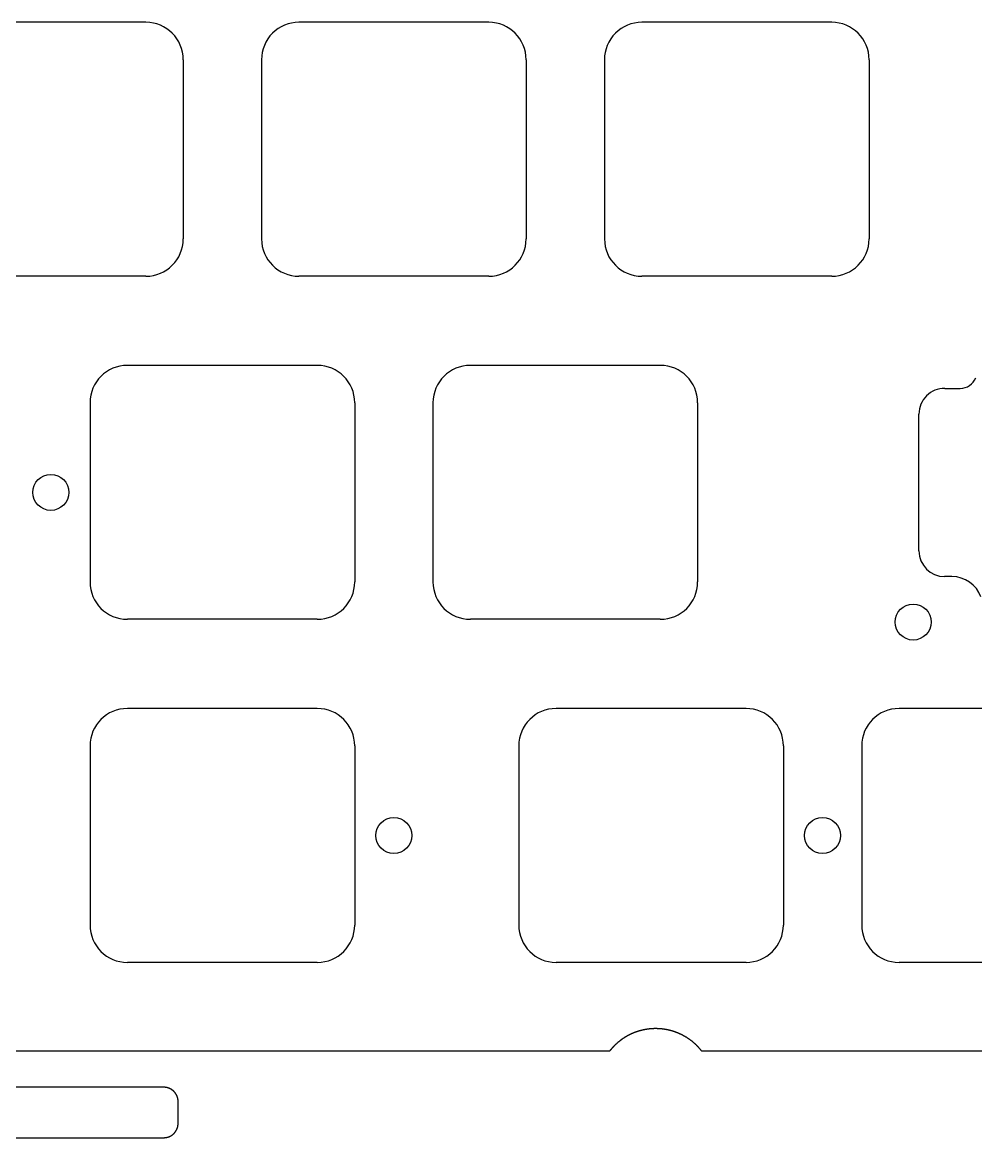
# Model space of a CAD drawing. Header units: millimetres. Extents: x -11 to 340, y -118 to 18.
# Drawn here: x 184.2 to 237.1, y -116.8 to -54.9 of the extents above; entities that cross this region are included whole.
import ezdxf

# ---------------------------------------------------------------- set-up
doc = ezdxf.new("R2010")
doc.units = ezdxf.units.MM
doc.header["$MEASUREMENT"] = 0
doc.layers.add('BLACK', color=7, linetype='CONTINUOUS')

msp = doc.modelspace()

# ---------------------------------------------------------------- linework, layer by layer
at = {"layer": 'BLACK', "linetype": 'Continuous'}
for p, q in [((191.0125, -54.8625), (180.462501, -54.8625)), ((199.512501, -54.862502), (199.512501, -54.8625)), ((210.0625, -54.8625), (199.512501, -54.8625)), ((218.562501, -54.862502), (218.562501, -54.8625)), ((229.1125, -54.8625), (218.562501, -54.8625)), ((193.087501, -56.9375), (193.087501, -66.8875)), ((197.437501, -56.9375), (197.437501, -66.8875)), ((212.137501, -56.9375), (212.137501, -66.8875)), ((216.487501, -56.9375), (216.487501, -66.8875)), ((231.187501, -56.9375), (231.187501, -66.8875)), ((191.012501, -68.9625), (180.4625, -68.9625)), ((191.012501, -68.962501), (191.012501, -68.9625)), ((210.062501, -68.9625), (199.5125, -68.9625)), ((210.062501, -68.962501), (210.062501, -68.9625)), ((229.112501, -68.9625), (218.5625, -68.9625)), ((229.112501, -68.962501), (229.112501, -68.9625)), ((200.5375, -73.9125), (189.9875, -73.9125)), ((219.5875, -73.9125), (209.0375, -73.9125)), ((235.392762, -75.18706), (236.246325, -75.18706)), ((236.246325, -75.187048), (236.246325, -75.18706)), ((187.9125, -75.9875), (187.9125, -85.9375)), ((202.6125, -75.9875), (202.6125, -85.9375)), ((202.612502, -75.9875), (202.6125, -75.9875)), ((206.9625, -75.9875), (206.9625, -85.9375)), ((221.6625, -75.9875), (221.6625, -85.9375)), ((221.662502, -75.9875), (221.6625, -75.9875)), ((233.955735, -84.21294), (233.955735, -76.6122)), ((235.784825, -85.63794), (235.380725, -85.63794)), ((200.5375, -88.0125), (189.9875, -88.0125)), ((219.5875, -88.0125), (209.0375, -88.0125)), ((200.5375, -92.9625), (189.987499, -92.9625)), ((224.35, -92.9625), (213.799999, -92.9625)), ((243.4, -92.9625), (232.849999, -92.9625)), ((187.9125, -95.0375), (187.9125, -104.987501)), ((202.6125, -95.0375), (202.6125, -104.9875)), ((211.725, -95.0375), (211.725, -104.987501)), ((226.425, -95.0375), (226.425, -104.9875)), ((230.775, -95.0375), (230.775, -104.987501)), ((200.5375, -107.0625), (189.9875, -107.0625)), ((224.35, -107.0625), (213.8, -107.0625)), ((243.4, -107.0625), (232.85, -107.0625)), ((218.456636, -110.858588), (218.448896, -110.860753)), ((218.464383, -110.856441), (218.456636, -110.858588)), ((218.472134, -110.854315), (218.464383, -110.856441)), ((218.479893, -110.852206), (218.472134, -110.854315)), ((218.487655, -110.850118), (218.479893, -110.852206)), ((218.495425, -110.848048), (218.487655, -110.850118)), ((218.503198, -110.845998), (218.495425, -110.848048)), ((218.510978, -110.843967), (218.503198, -110.845998)), ((218.518762, -110.841956), (218.510978, -110.843967)), ((218.526553, -110.839963), (218.518762, -110.841956)), ((218.534348, -110.837991), (218.526553, -110.839963)), ((218.542149, -110.836037), (218.534348, -110.837991)), ((218.549954, -110.834103), (218.542149, -110.836037)), ((218.557766, -110.832187), (218.549954, -110.834103)), ((218.565581, -110.830292), (218.557766, -110.832187)), ((218.573403, -110.828416), (218.565581, -110.830292)), ((218.581228, -110.826559), (218.573403, -110.828416)), ((218.58906, -110.824721), (218.581228, -110.826559)), ((218.596895, -110.822903), (218.58906, -110.824721)), ((218.604737, -110.821104), (218.596895, -110.822903)), ((218.612582, -110.819325), (218.604737, -110.821104)), ((218.620433, -110.817565), (218.612582, -110.819325)), ((218.628287, -110.815825), (218.620433, -110.817565)), ((218.636148, -110.814104), (218.628287, -110.815825)), ((218.644011, -110.812403), (218.636148, -110.814104)), ((218.651881, -110.81072), (218.644011, -110.812403)), ((218.659754, -110.809058), (218.651881, -110.81072)), ((218.667633, -110.807415), (218.659754, -110.809058)), ((218.675515, -110.805792), (218.667633, -110.807415)), ((218.683403, -110.804187), (218.675515, -110.805792)), ((218.691293, -110.802603), (218.683403, -110.804187)), ((218.69919, -110.801038), (218.691293, -110.802603)), ((218.707089, -110.799493), (218.69919, -110.801038)), ((218.714994, -110.797967), (218.707089, -110.799493)), ((218.722902, -110.796461), (218.714994, -110.797967)), ((218.730815, -110.794974), (218.722902, -110.796461)), ((218.738731, -110.793507), (218.730815, -110.794974)), ((218.746653, -110.792059), (218.738731, -110.793507)), ((218.754577, -110.790632), (218.746653, -110.792059)), ((218.762506, -110.789223), (218.754577, -110.790632)), ((218.770438, -110.787835), (218.762506, -110.789223)), ((218.778375, -110.786466), (218.770438, -110.787835)), ((218.786315, -110.785117), (218.778375, -110.786466)), ((218.794259, -110.783787), (218.786315, -110.785117)), ((218.802206, -110.782477), (218.794259, -110.783787)), ((218.810158, -110.781186), (218.802206, -110.782477)), ((218.818113, -110.779916), (218.810158, -110.781186)), ((218.826072, -110.778665), (218.818113, -110.779916)), ((218.834033, -110.777434), (218.826072, -110.778665)), ((218.841999, -110.776222), (218.834033, -110.777434)), ((218.849968, -110.77503), (218.841999, -110.776222)), ((218.857941, -110.773858), (218.849968, -110.77503)), ((218.865916, -110.772706), (218.857941, -110.773858)), ((218.873895, -110.771573), (218.865916, -110.772706)), ((218.881877, -110.77046), (218.873895, -110.771573)), ((218.889863, -110.769367), (218.881877, -110.77046)), ((218.89785, -110.768294), (218.889863, -110.769367)), ((218.905843, -110.76724), (218.89785, -110.768294)), ((218.913837, -110.766207), (218.905843, -110.76724)), ((218.921835, -110.765193), (218.913837, -110.766207)), ((218.929834, -110.764198), (218.921835, -110.765193)), ((218.937838, -110.763224), (218.929834, -110.764198)), ((218.945844, -110.762269), (218.937838, -110.763224)), ((218.953854, -110.761335), (218.945844, -110.762269)), ((218.961865, -110.76042), (218.953854, -110.761335)), ((218.96988, -110.759525), (218.961865, -110.76042)), ((218.977896, -110.758649), (218.96988, -110.759525)), ((218.985916, -110.757794), (218.977896, -110.758649)), ((218.993937, -110.756958), (218.985916, -110.757794)), ((219.001962, -110.756143), (218.993937, -110.756958)), ((219.009989, -110.755347), (219.001962, -110.756143)), ((219.018019, -110.754571), (219.009989, -110.755347)), ((219.02605, -110.753815), (219.018019, -110.754571)), ((219.034084, -110.753078), (219.02605, -110.753815)), ((219.04212, -110.752362), (219.034084, -110.753078)), ((219.050159, -110.751666), (219.04212, -110.752362)), ((219.058198, -110.750989), (219.050159, -110.751666)), ((219.066241, -110.750333), (219.058198, -110.750989)), ((219.074285, -110.749696), (219.066241, -110.750333)), ((219.082332, -110.749079), (219.074285, -110.749696)), ((219.09038, -110.748482), (219.082332, -110.749079)), ((219.098431, -110.747905), (219.09038, -110.748482)), ((219.106482, -110.747348), (219.098431, -110.747905)), ((219.114536, -110.746811), (219.106482, -110.747348)), ((219.122591, -110.746294), (219.114536, -110.746811)), ((219.130649, -110.745797), (219.122591, -110.746294)), ((219.138707, -110.745319), (219.130649, -110.745797)), ((219.146767, -110.744862), (219.138707, -110.745319)), ((219.154828, -110.744425), (219.146767, -110.744862)), ((219.162892, -110.744007), (219.154828, -110.744425)), ((219.170956, -110.74361), (219.162892, -110.744007)), ((219.179022, -110.743232), (219.170956, -110.74361)), ((219.187089, -110.742875), (219.179022, -110.743232)), ((219.195157, -110.742537), (219.187089, -110.742875)), ((219.203226, -110.74222), (219.195157, -110.742537)), ((219.211297, -110.741922), (219.203226, -110.74222)), ((219.219368, -110.741644), (219.211297, -110.741922)), ((219.227441, -110.741387), (219.219368, -110.741644)), ((219.235514, -110.741149), (219.227441, -110.741387)), ((219.243589, -110.740931), (219.235514, -110.741149)), ((219.251664, -110.740734), (219.243589, -110.740931)), ((219.259741, -110.740556), (219.251664, -110.740734)), ((219.267817, -110.740398), (219.259741, -110.740556)), ((219.275895, -110.740261), (219.267817, -110.740398)), ((219.283972, -110.740143), (219.275895, -110.740261)), ((219.292051, -110.740045), (219.283972, -110.740143)), ((219.30013, -110.739968), (219.292051, -110.740045)), ((219.30821, -110.73991), (219.30013, -110.739968)), ((219.31629, -110.739872), (219.30821, -110.73991)), ((219.324371, -110.739854), (219.31629, -110.739872)), ((219.332451, -110.739857), (219.324371, -110.739854)), ((219.340532, -110.739879), (219.332451, -110.739857)), ((219.348613, -110.739921), (219.340532, -110.739879)), ((219.356695, -110.739984), (219.348613, -110.739921)), ((219.364776, -110.740066), (219.356695, -110.739984)), ((219.372857, -110.740168), (219.364776, -110.740066)), ((219.380938, -110.740291), (219.372857, -110.740168)), ((219.38902, -110.740433), (219.380938, -110.740291)), ((219.397101, -110.740595), (219.38902, -110.740433)), ((219.405182, -110.740778), (219.397101, -110.740595)), ((219.413262, -110.74098), (219.405182, -110.740778)), ((219.421343, -110.741202), (219.413262, -110.74098)), ((219.429423, -110.741445), (219.421343, -110.741202)), ((219.437503, -110.741707), (219.429423, -110.741445)), ((219.445582, -110.741989), (219.437503, -110.741707)), ((219.453661, -110.742292), (219.445582, -110.741989)), ((219.461738, -110.742614), (219.453661, -110.742292)), ((219.469816, -110.742956), (219.461738, -110.742614)), ((219.477892, -110.743319), (219.469816, -110.742956)), ((219.485969, -110.743701), (219.477892, -110.743319)), ((219.494044, -110.744103), (219.485969, -110.743701)), ((219.502118, -110.744526), (219.494044, -110.744103)), ((219.510191, -110.744968), (219.502118, -110.744526)), ((219.518264, -110.74543), (219.510191, -110.744968)), ((219.526335, -110.745912), (219.518264, -110.74543)), ((219.534406, -110.746415), (219.526335, -110.745912)), ((219.542475, -110.746937), (219.534406, -110.746415)), ((219.550543, -110.747479), (219.542475, -110.746937)), ((219.55861, -110.748041), (219.550543, -110.747479)), ((219.566675, -110.748623), (219.55861, -110.748041)), ((219.574739, -110.749225), (219.566675, -110.748623)), ((219.582802, -110.749847), (219.574739, -110.749225)), ((219.590863, -110.750489), (219.582802, -110.749847)), ((219.598923, -110.751151), (219.590863, -110.750489)), ((219.606981, -110.751833), (219.598923, -110.751151)), ((219.615038, -110.752534), (219.606981, -110.751833)), ((219.623093, -110.753256), (219.615038, -110.752534)), ((219.631146, -110.753998), (219.623093, -110.753256)), ((219.639197, -110.754759), (219.631146, -110.753998)), ((219.647247, -110.75554), (219.639197, -110.754759)), ((219.655294, -110.756342), (219.647247, -110.75554)), ((219.66334, -110.757163), (219.655294, -110.756342)), ((219.671384, -110.758004), (219.66334, -110.757163)), ((219.679425, -110.758865), (219.671384, -110.758004)), ((219.687465, -110.759746), (219.679425, -110.758865)), ((219.695502, -110.760647), (219.687465, -110.759746)), ((219.703537, -110.761568), (219.695502, -110.760647)), ((219.711569, -110.762508), (219.703537, -110.761568)), ((219.7196, -110.763469), (219.711569, -110.762508)), ((219.735653, -110.765449), (219.7196, -110.763469)), ((219.751696, -110.767509), (219.735653, -110.765449)), ((219.767729, -110.769648), (219.751696, -110.767509)), ((219.783751, -110.771866), (219.767729, -110.769648)), ((219.799762, -110.774163), (219.783751, -110.771866)), ((219.81576, -110.77654), (219.799762, -110.774163)), ((219.831746, -110.778995), (219.81576, -110.77654)), ((219.84772, -110.78153), (219.831746, -110.778995)), ((219.86368, -110.784144), (219.84772, -110.78153)), ((219.879627, -110.786836), (219.86368, -110.784144)), ((219.89556, -110.789607), (219.879627, -110.786836)), ((219.911478, -110.792457), (219.89556, -110.789607)), ((219.927382, -110.795385), (219.911478, -110.792457)), ((219.94327, -110.798392), (219.927382, -110.795385)), ((219.959142, -110.801477), (219.94327, -110.798392)), ((219.974998, -110.804641), (219.959142, -110.801477)), ((219.990838, -110.807883), (219.974998, -110.804641)), ((220.00666, -110.811203), (219.990838, -110.807883)), ((220.022465, -110.814601), (220.00666, -110.811203)), ((220.038252, -110.818077), (220.022465, -110.814601)), ((220.05402, -110.821631), (220.038252, -110.818077)), ((220.06977, -110.825262), (220.05402, -110.821631)), ((220.085501, -110.828972), (220.06977, -110.825262)), ((220.101211, -110.832758), (220.085501, -110.828972)), ((220.116902, -110.836623), (220.101211, -110.832758)), ((220.132573, -110.840564), (220.116902, -110.836623)), ((220.148222, -110.844583), (220.132573, -110.840564)), ((220.16385, -110.848679), (220.148222, -110.844583)), ((220.179456, -110.852852), (220.16385, -110.848679)), ((220.19504, -110.857102), (220.179456, -110.852852)), ((220.210602, -110.861428), (220.19504, -110.857102)), ((217.269265, -111.476645), (217.256821, -111.486898)), ((217.281759, -111.466454), (217.269265, -111.476645)), ((217.294304, -111.456325), (217.281759, -111.466454)), ((217.306899, -111.446258), (217.294304, -111.456325)), ((217.319543, -111.436254), (217.306899, -111.446258)), ((217.332237, -111.426313), (217.319543, -111.436254)), ((217.340279, -111.420067), (217.332237, -111.426313)), ((217.346729, -111.415086), (217.340279, -111.420067)), ((217.353188, -111.410123), (217.346729, -111.415086)), ((217.359659, -111.405176), (217.353188, -111.410123)), ((217.366139, -111.400248), (217.359659, -111.405176)), ((217.372631, -111.395335), (217.366139, -111.400248)), ((217.379131, -111.390442), (217.372631, -111.395335)), ((217.385644, -111.385564), (217.379131, -111.390442)), ((217.392165, -111.380705), (217.385644, -111.385564)), ((217.398698, -111.375861), (217.392165, -111.380705)), ((217.405239, -111.371037), (217.398698, -111.375861)), ((217.411793, -111.366228), (217.405239, -111.371037)), ((217.418355, -111.361438), (217.411793, -111.366228)), ((217.424929, -111.356664), (217.418355, -111.361438)), ((217.431512, -111.351908), (217.424929, -111.356664)), ((217.438106, -111.347169), (217.431512, -111.351908)), ((217.444709, -111.342448), (217.438106, -111.347169)), ((217.451324, -111.337744), (217.444709, -111.342448)), ((217.457947, -111.333058), (217.451324, -111.337744)), ((217.464582, -111.328388), (217.457947, -111.333058)), ((217.471225, -111.323736), (217.464582, -111.328388)), ((217.47788, -111.319101), (217.471225, -111.323736)), ((217.484543, -111.314485), (217.47788, -111.319101)), ((217.491218, -111.309885), (217.484543, -111.314485)), ((217.497901, -111.305303), (217.491218, -111.309885)), ((217.504596, -111.300738), (217.497901, -111.305303)), ((217.511299, -111.296191), (217.504596, -111.300738)), ((217.518014, -111.291661), (217.511299, -111.296191)), ((217.524736, -111.287149), (217.518014, -111.291661)), ((217.531471, -111.282654), (217.524736, -111.287149)), ((217.538213, -111.278177), (217.531471, -111.282654)), ((217.544967, -111.273717), (217.538213, -111.278177)), ((217.551729, -111.269275), (217.544967, -111.273717)), ((217.558502, -111.26485), (217.551729, -111.269275)), ((217.565283, -111.260444), (217.558502, -111.26485)), ((217.572076, -111.256054), (217.565283, -111.260444)), ((217.578877, -111.251682), (217.572076, -111.256054)), ((217.585689, -111.247327), (217.578877, -111.251682)), ((217.592508, -111.242991), (217.585689, -111.247327)), ((217.59934, -111.238672), (217.592508, -111.242991)), ((217.606179, -111.234371), (217.59934, -111.238672)), ((217.613029, -111.230086), (217.606179, -111.234371)), ((217.619887, -111.225821), (217.613029, -111.230086)), ((217.626756, -111.221572), (217.619887, -111.225821)), ((217.633633, -111.217342), (217.626756, -111.221572)), ((217.640522, -111.213128), (217.633633, -111.217342)), ((217.647417, -111.208933), (217.640522, -111.213128)), ((217.654324, -111.204755), (217.647417, -111.208933)), ((217.661239, -111.200596), (217.654324, -111.204755)), ((217.668164, -111.196453), (217.661239, -111.200596)), ((217.675097, -111.192329), (217.668164, -111.196453)), ((217.682042, -111.188222), (217.675097, -111.192329)), ((217.688993, -111.184133), (217.682042, -111.188222)), ((217.695956, -111.180062), (217.688993, -111.184133)), ((217.702926, -111.176009), (217.695956, -111.180062)), ((217.709907, -111.171973), (217.702926, -111.176009)), ((217.716895, -111.167956), (217.709907, -111.171973)), ((217.723894, -111.163956), (217.716895, -111.167956)), ((217.730901, -111.159974), (217.723894, -111.163956)), ((217.737918, -111.15601), (217.730901, -111.159974)), ((217.744942, -111.152064), (217.737918, -111.15601)), ((217.751978, -111.148135), (217.744942, -111.152064)), ((217.75902, -111.144226), (217.751978, -111.148135)), ((217.766074, -111.140333), (217.75902, -111.144226)), ((217.773134, -111.136459), (217.766074, -111.140333)), ((217.780205, -111.132602), (217.773134, -111.136459)), ((217.787283, -111.128764), (217.780205, -111.132602)), ((217.794372, -111.124943), (217.787283, -111.128764)), ((217.801467, -111.121141), (217.794372, -111.124943)), ((217.808574, -111.117356), (217.801467, -111.121141)), ((217.815687, -111.11359), (217.808574, -111.117356)), ((217.822811, -111.10984), (217.815687, -111.11359)), ((217.829941, -111.106111), (217.822811, -111.10984)), ((217.837082, -111.102398), (217.829941, -111.106111)), ((217.84423, -111.098704), (217.837082, -111.102398)), ((217.851388, -111.095027), (217.84423, -111.098704)), ((217.858553, -111.09137), (217.851388, -111.095027)), ((217.865729, -111.087729), (217.858553, -111.09137)), ((217.87291, -111.084108), (217.865729, -111.087729)), ((217.880103, -111.080503), (217.87291, -111.084108)), ((217.887301, -111.076918), (217.880103, -111.080503)), ((217.894511, -111.07335), (217.887301, -111.076918)), ((217.901726, -111.069802), (217.894511, -111.07335)), ((217.908952, -111.06627), (217.901726, -111.069802)), ((217.916184, -111.062758), (217.908952, -111.06627)), ((217.923427, -111.059263), (217.916184, -111.062758)), ((217.930676, -111.055787), (217.923427, -111.059263)), ((217.937935, -111.052328), (217.930676, -111.055787)), ((217.9452, -111.048889), (217.937935, -111.052328)), ((217.952475, -111.045467), (217.9452, -111.048889)), ((217.959757, -111.042064), (217.952475, -111.045467)), ((217.967048, -111.038679), (217.959757, -111.042064)), ((217.974346, -111.035313), (217.967048, -111.038679)), ((217.981653, -111.031964), (217.974346, -111.035313)), ((217.988967, -111.028634), (217.981653, -111.031964)), ((217.996291, -111.025322), (217.988967, -111.028634)), ((218.00362, -111.022029), (217.996291, -111.025322)), ((218.01096, -111.018754), (218.00362, -111.022029)), ((218.018305, -111.015498), (218.01096, -111.018754)), ((218.02566, -111.01226), (218.018305, -111.015498)), ((218.033021, -111.009041), (218.02566, -111.01226)), ((218.040392, -111.005839), (218.033021, -111.009041)), ((218.047768, -111.002657), (218.040392, -111.005839)), ((218.055154, -110.999492), (218.047768, -111.002657)), ((218.062546, -110.996347), (218.055154, -110.999492)), ((218.069947, -110.993219), (218.062546, -110.996347)), ((218.077354, -110.990111), (218.069947, -110.993219)), ((218.084771, -110.987021), (218.077354, -110.990111)), ((218.092193, -110.983949), (218.084771, -110.987021)), ((218.099624, -110.980896), (218.092193, -110.983949)), ((218.107061, -110.977862), (218.099624, -110.980896)), ((218.114508, -110.974846), (218.107061, -110.977862)), ((218.121959, -110.971849), (218.114508, -110.974846)), ((218.129421, -110.96887), (218.121959, -110.971849)), ((218.136887, -110.96591), (218.129421, -110.96887)), ((218.144363, -110.962968), (218.136887, -110.96591)), ((218.151844, -110.960046), (218.144363, -110.962968)), ((218.159334, -110.957141), (218.151844, -110.960046)), ((218.166829, -110.954256), (218.159334, -110.957141)), ((218.174334, -110.951389), (218.166829, -110.954256)), ((218.181844, -110.948542), (218.174334, -110.951389)), ((218.189362, -110.945712), (218.181844, -110.948542)), ((218.196886, -110.942902), (218.189362, -110.945712)), ((218.204419, -110.94011), (218.196886, -110.942902)), ((218.211956, -110.937337), (218.204419, -110.94011)), ((218.219503, -110.934582), (218.211956, -110.937337)), ((218.227054, -110.931847), (218.219503, -110.934582)), ((218.234615, -110.92913), (218.227054, -110.931847)), ((218.24218, -110.926433), (218.234615, -110.92913)), ((218.249754, -110.923753), (218.24218, -110.926433)), ((218.257332, -110.921094), (218.249754, -110.923753)), ((218.264919, -110.918452), (218.257332, -110.921094)), ((218.272511, -110.91583), (218.264919, -110.918452)), ((218.280112, -110.913226), (218.272511, -110.91583)), ((218.287717, -110.910642), (218.280112, -110.913226)), ((218.295331, -110.908076), (218.287717, -110.910642)), ((218.302949, -110.905529), (218.295331, -110.908076)), ((218.310576, -110.903001), (218.302949, -110.905529)), ((218.318207, -110.900492), (218.310576, -110.903001)), ((218.325846, -110.898002), (218.318207, -110.900492)), ((218.33349, -110.895531), (218.325846, -110.898002)), ((218.341142, -110.893079), (218.33349, -110.895531)), ((218.348798, -110.890646), (218.341142, -110.893079)), ((218.356463, -110.888232), (218.348798, -110.890646)), ((218.364131, -110.885838), (218.356463, -110.888232)), ((218.371808, -110.883461), (218.364131, -110.885838)), ((218.379489, -110.881105), (218.371808, -110.883461)), ((218.387178, -110.878767), (218.379489, -110.881105)), ((218.394871, -110.876449), (218.387178, -110.878767)), ((218.402573, -110.874149), (218.394871, -110.876449)), ((218.410278, -110.871869), (218.402573, -110.874149)), ((218.41799, -110.869607), (218.410278, -110.871869)), ((218.425707, -110.867365), (218.41799, -110.869607)), ((218.433432, -110.865142), (218.425707, -110.867365)), ((218.44116, -110.862938), (218.433432, -110.865142)), ((218.448896, -110.860753), (218.44116, -110.862938)), ((220.226141, -110.865831), (220.210602, -110.861428)), ((220.241656, -110.870311), (220.226141, -110.865831)), ((220.257147, -110.874867), (220.241656, -110.870311)), ((220.272614, -110.879499), (220.257147, -110.874867)), ((220.288057, -110.884207), (220.272614, -110.879499)), ((220.303474, -110.888992), (220.288057, -110.884207)), ((220.318866, -110.893852), (220.303474, -110.888992)), ((220.334233, -110.898788), (220.318866, -110.893852)), ((220.349573, -110.903799), (220.334233, -110.898788)), ((220.364886, -110.908886), (220.349573, -110.903799)), ((220.380172, -110.914048), (220.364886, -110.908886)), ((220.395431, -110.919285), (220.380172, -110.914048)), ((220.410662, -110.924598), (220.395431, -110.919285)), ((220.425865, -110.929985), (220.410662, -110.924598)), ((220.44104, -110.935447), (220.425865, -110.929985)), ((220.456185, -110.940983), (220.44104, -110.935447)), ((220.471301, -110.946594), (220.456185, -110.940983)), ((220.486388, -110.952279), (220.471301, -110.946594)), ((220.501444, -110.958038), (220.486388, -110.952279)), ((220.51647, -110.963872), (220.501444, -110.958038)), ((220.531464, -110.969779), (220.51647, -110.963872)), ((220.546428, -110.975759), (220.531464, -110.969779)), ((220.56136, -110.981813), (220.546428, -110.975759)), ((220.576261, -110.987941), (220.56136, -110.981813)), ((220.591128, -110.994142), (220.576261, -110.987941)), ((220.605964, -111.000415), (220.591128, -110.994142)), ((220.620766, -111.006762), (220.605964, -111.000415)), ((220.635534, -111.013181), (220.620766, -111.006762)), ((220.650269, -111.019673), (220.635534, -111.013181)), ((220.66497, -111.026237), (220.650269, -111.019673)), ((220.679637, -111.032873), (220.66497, -111.026237)), ((220.694269, -111.039581), (220.679637, -111.032873)), ((220.708865, -111.046362), (220.694269, -111.039581)), ((220.723426, -111.053213), (220.708865, -111.046362)), ((220.737951, -111.060137), (220.723426, -111.053213)), ((220.75244, -111.067131), (220.737951, -111.060137)), ((220.766893, -111.074197), (220.75244, -111.067131)), ((220.781309, -111.081334), (220.766893, -111.074197)), ((220.795687, -111.088542), (220.781309, -111.081334)), ((220.810029, -111.09582), (220.795687, -111.088542)), ((220.824332, -111.103169), (220.810029, -111.09582)), ((220.838597, -111.110588), (220.824332, -111.103169)), ((220.852824, -111.118077), (220.838597, -111.110588)), ((220.867012, -111.125637), (220.852824, -111.118077)), ((220.881161, -111.133266), (220.867012, -111.125637)), ((220.89527, -111.140964), (220.881161, -111.133266)), ((220.90934, -111.148732), (220.89527, -111.140964)), ((220.92337, -111.15657), (220.90934, -111.148732)), ((220.937359, -111.164476), (220.92337, -111.15657)), ((220.951308, -111.172451), (220.937359, -111.164476)), ((220.965216, -111.180495), (220.951308, -111.172451)), ((220.979083, -111.188608), (220.965216, -111.180495)), ((220.992908, -111.196788), (220.979083, -111.188608)), ((221.006692, -111.205037), (220.992908, -111.196788)), ((221.020433, -111.213354), (221.006692, -111.205037)), ((221.034132, -111.221739), (221.020433, -111.213354)), ((221.047789, -111.230192), (221.034132, -111.221739)), ((221.061402, -111.238712), (221.047789, -111.230192)), ((221.074973, -111.247299), (221.061402, -111.238712)), ((221.088499, -111.255953), (221.074973, -111.247299)), ((221.101982, -111.264674), (221.088499, -111.255953)), ((221.115421, -111.273462), (221.101982, -111.264674)), ((221.128816, -111.282317), (221.115421, -111.273462)), ((221.142166, -111.291238), (221.128816, -111.282317)), ((221.155472, -111.300225), (221.142166, -111.291238)), ((221.168732, -111.309278), (221.155472, -111.300225)), ((221.181947, -111.318397), (221.168732, -111.309278)), ((221.195116, -111.327582), (221.181947, -111.318397)), ((221.208239, -111.336832), (221.195116, -111.327582)), ((221.221317, -111.346147), (221.208239, -111.336832)), ((221.234348, -111.355528), (221.221317, -111.346147)), ((221.247332, -111.364974), (221.234348, -111.355528)), ((221.26027, -111.374484), (221.247332, -111.364974)), ((221.27316, -111.384059), (221.26027, -111.374484)), ((221.286003, -111.393699), (221.27316, -111.384059)), ((221.298799, -111.403402), (221.286003, -111.393699)), ((221.311546, -111.41317), (221.298799, -111.403402)), ((221.324246, -111.423002), (221.311546, -111.41317)), ((221.336897, -111.432897), (221.324246, -111.423002)), ((221.3495, -111.442856), (221.336897, -111.432897)), ((221.362054, -111.452879), (221.3495, -111.442856)), ((221.37456, -111.462965), (221.362054, -111.452879)), ((221.387016, -111.473113), (221.37456, -111.462965)), ((221.399422, -111.483325), (221.387016, -111.473113)), ((216.76605, -111.9925), (172.55625, -111.9925)), ((216.773842, -111.98254), (216.76605, -111.9925)), ((216.77883, -111.976205), (216.773842, -111.98254)), ((216.783834, -111.969883), (216.77883, -111.976205)), ((216.788853, -111.963573), (216.783834, -111.969883)), ((216.793888, -111.957275), (216.788853, -111.963573)), ((216.798939, -111.95099), (216.793888, -111.957275)), ((216.804005, -111.944718), (216.798939, -111.95099)), ((216.809087, -111.938458), (216.804005, -111.944718)), ((216.814185, -111.932212), (216.809087, -111.938458)), ((216.819298, -111.925977), (216.814185, -111.932212)), ((216.824426, -111.919756), (216.819298, -111.925977)), ((216.829569, -111.913546), (216.824426, -111.919756)), ((216.834728, -111.907351), (216.829569, -111.913546)), ((216.839903, -111.901167), (216.834728, -111.907351)), ((216.845092, -111.894997), (216.839903, -111.901167)), ((216.850298, -111.888839), (216.845092, -111.894997)), ((216.855518, -111.882695), (216.850298, -111.888839)), ((216.860753, -111.876563), (216.855518, -111.882695)), ((216.866004, -111.870445), (216.860753, -111.876563)), ((216.87127, -111.864339), (216.866004, -111.870445)), ((216.87655, -111.858247), (216.87127, -111.864339)), ((216.881847, -111.852167), (216.87655, -111.858247)), ((216.887158, -111.846101), (216.881847, -111.852167)), ((216.892484, -111.840048), (216.887158, -111.846101)), ((216.897825, -111.834009), (216.892484, -111.840048)), ((216.903181, -111.827982), (216.897825, -111.834009)), ((216.908552, -111.821969), (216.903181, -111.827982)), ((216.913938, -111.815969), (216.908552, -111.821969)), ((216.919338, -111.809983), (216.913938, -111.815969)), ((216.924754, -111.80401), (216.919338, -111.809983)), ((216.930184, -111.798051), (216.924754, -111.80401)), ((216.935629, -111.792104), (216.930184, -111.798051)), ((216.941089, -111.786172), (216.935629, -111.792104)), ((216.946564, -111.780253), (216.941089, -111.786172)), ((216.952053, -111.774348), (216.946564, -111.780253)), ((216.957557, -111.768456), (216.952053, -111.774348)), ((216.963075, -111.762578), (216.957557, -111.768456)), ((216.968608, -111.756714), (216.963075, -111.762578)), ((216.974155, -111.750864), (216.968608, -111.756714)), ((216.979717, -111.745027), (216.974155, -111.750864)), ((216.985294, -111.739204), (216.979717, -111.745027)), ((216.990885, -111.733395), (216.985294, -111.739204)), ((216.99649, -111.7276), (216.990885, -111.733395)), ((217.002109, -111.721819), (216.99649, -111.7276)), ((217.007743, -111.716052), (217.002109, -111.721819)), ((217.013391, -111.710298), (217.007743, -111.716052)), ((217.019054, -111.704559), (217.013391, -111.710298)), ((217.024731, -111.698834), (217.019054, -111.704559)), ((217.030421, -111.693123), (217.024731, -111.698834)), ((217.041845, -111.681744), (217.030421, -111.693123)), ((217.053326, -111.670421), (217.041845, -111.681744)), ((217.064862, -111.659155), (217.053326, -111.670421)), ((217.076454, -111.647947), (217.064862, -111.659155)), ((217.088101, -111.636797), (217.076454, -111.647947)), ((217.099804, -111.625704), (217.088101, -111.636797)), ((217.111561, -111.61467), (217.099804, -111.625704)), ((217.123373, -111.603694), (217.111561, -111.61467)), ((217.135239, -111.592777), (217.123373, -111.603694)), ((217.14716, -111.581919), (217.135239, -111.592777)), ((217.159133, -111.571121), (217.14716, -111.581919)), ((217.171161, -111.560382), (217.159133, -111.571121)), ((217.183241, -111.549703), (217.171161, -111.560382)), ((217.195374, -111.539083), (217.183241, -111.549703)), ((217.20756, -111.528525), (217.195374, -111.539083)), ((217.219798, -111.518027), (217.20756, -111.528525)), ((217.232087, -111.507589), (217.219798, -111.518027)), ((217.244429, -111.497213), (217.232087, -111.507589)), ((217.256821, -111.486898), (217.244429, -111.497213)), ((221.411779, -111.493599), (221.399422, -111.483325)), ((221.424087, -111.503936), (221.411779, -111.493599)), ((221.436344, -111.514336), (221.424087, -111.503936)), ((221.448551, -111.524797), (221.436344, -111.514336)), ((221.460707, -111.535321), (221.448551, -111.524797)), ((221.472813, -111.545906), (221.460707, -111.535321)), ((221.484868, -111.556554), (221.472813, -111.545906)), ((221.496872, -111.567262), (221.484868, -111.556554)), ((221.508825, -111.578033), (221.496872, -111.567262)), ((221.520726, -111.588864), (221.508825, -111.578033)), ((221.532575, -111.599757), (221.520726, -111.588864)), ((221.544373, -111.61071), (221.532575, -111.599757)), ((221.556118, -111.621724), (221.544373, -111.61071)), ((221.567812, -111.632799), (221.556118, -111.621724)), ((221.579453, -111.643935), (221.567812, -111.632799)), ((221.591041, -111.65513), (221.579453, -111.643935)), ((221.602576, -111.666386), (221.591041, -111.65513)), ((221.614059, -111.677702), (221.602576, -111.666386)), ((221.625488, -111.689077), (221.614059, -111.677702)), ((221.636864, -111.700513), (221.625488, -111.689077)), ((221.648186, -111.712008), (221.636864, -111.700513)), ((221.659454, -111.723562), (221.648186, -111.712008)), ((221.670669, -111.735175), (221.659454, -111.723562)), ((221.681829, -111.746848), (221.670669, -111.735175)), ((221.692936, -111.75858), (221.681829, -111.746848)), ((221.703988, -111.77037), (221.692936, -111.75858)), ((221.714985, -111.782219), (221.703988, -111.77037)), ((221.725927, -111.794127), (221.714985, -111.782219)), ((221.736815, -111.806093), (221.725927, -111.794127)), ((221.747647, -111.818117), (221.736815, -111.806093)), ((221.758424, -111.8302), (221.747647, -111.818117)), ((221.769146, -111.84234), (221.758424, -111.8302)), ((221.779812, -111.854538), (221.769146, -111.84234)), ((221.790423, -111.866794), (221.779812, -111.854538)), ((221.800977, -111.879108), (221.790423, -111.866794)), ((221.811476, -111.891479), (221.800977, -111.879108)), ((221.821918, -111.903907), (221.811476, -111.891479)), ((221.832303, -111.916393), (221.821918, -111.903907)), ((221.842633, -111.928935), (221.832303, -111.916393)), ((221.852905, -111.941535), (221.842633, -111.928935)), ((221.863121, -111.954191), (221.852905, -111.941535)), ((221.873279, -111.966904), (221.863121, -111.954191)), ((221.883381, -111.979674), (221.873279, -111.966904)), ((221.893425, -111.9925), (221.883381, -111.979674)), ((286.3125, -111.9925), (221.893425, -111.9925)), ((192.00625, -113.995029), (179.30625, -113.995029)), ((192.006978, -113.995029), (192.00625, -113.995029)), ((192.011023, -113.995043), (192.006978, -113.995029)), ((192.015064, -113.995077), (192.011023, -113.995043)), ((192.019105, -113.99513), (192.015064, -113.995077)), ((192.023141, -113.995204), (192.019105, -113.99513)), ((192.027177, -113.995297), (192.023141, -113.995204)), ((192.031208, -113.995411), (192.027177, -113.995297)), ((192.035239, -113.995544), (192.031208, -113.995411)), ((192.039265, -113.995698), (192.035239, -113.995544)), ((192.043291, -113.995871), (192.039265, -113.995698)), ((192.047311, -113.996065), (192.043291, -113.995871)), ((192.051332, -113.996278), (192.047311, -113.996065)), ((192.055346, -113.996511), (192.051332, -113.996278)), ((192.059361, -113.996764), (192.055346, -113.996511)), ((192.06337, -113.997037), (192.059361, -113.996764)), ((192.067378, -113.99733), (192.06337, -113.997037)), ((192.071381, -113.997642), (192.067378, -113.99733)), ((192.075384, -113.997975), (192.071381, -113.997642)), ((192.079381, -113.998327), (192.075384, -113.997975)), ((192.083377, -113.998699), (192.079381, -113.998327)), ((192.087367, -113.999091), (192.083377, -113.998699)), ((192.091356, -113.999503), (192.087367, -113.999091)), ((192.09534, -113.999934), (192.091356, -113.999503)), ((192.099323, -114.000385), (192.09534, -113.999934)), ((192.103299, -114.000856), (192.099323, -114.000385)), ((192.107275, -114.001347), (192.103299, -114.000856)), ((192.111245, -114.001857), (192.107275, -114.001347)), ((192.115213, -114.002387), (192.111245, -114.001857)), ((192.119175, -114.002937), (192.115213, -114.002387)), ((192.123136, -114.003507), (192.119175, -114.002937)), ((192.127091, -114.004096), (192.123136, -114.003507)), ((192.131044, -114.004705), (192.127091, -114.004096)), ((192.134991, -114.005333), (192.131044, -114.004705)), ((192.138936, -114.005982), (192.134991, -114.005333)), ((192.142874, -114.006649), (192.138936, -114.005982)), ((192.146811, -114.007337), (192.142874, -114.006649)), ((192.150742, -114.008044), (192.146811, -114.007337)), ((192.15467, -114.008771), (192.150742, -114.008044)), ((192.158592, -114.009516), (192.15467, -114.008771)), ((192.162511, -114.010282), (192.158592, -114.009516)), ((192.166424, -114.011067), (192.162511, -114.010282)), ((192.170335, -114.011872), (192.166424, -114.011067)), ((192.174239, -114.012696), (192.170335, -114.011872)), ((192.17814, -114.01354), (192.174239, -114.012696)), ((192.182034, -114.014403), (192.17814, -114.01354)), ((192.185926, -114.015286), (192.182034, -114.014403)), ((192.189811, -114.016188), (192.185926, -114.015286)), ((192.193693, -114.017109), (192.189811, -114.016188)), ((192.197567, -114.01805), (192.193693, -114.017109)), ((192.201439, -114.01901), (192.197567, -114.01805)), ((192.205304, -114.01999), (192.201439, -114.01901)), ((192.209165, -114.020989), (192.205304, -114.01999)), ((192.213019, -114.022007), (192.209165, -114.020989)), ((192.21687, -114.023044), (192.213019, -114.022007)), ((192.220713, -114.024101), (192.21687, -114.023044)), ((192.224553, -114.025177), (192.220713, -114.024101)), ((192.228385, -114.026272), (192.224553, -114.025177)), ((192.232214, -114.027387), (192.228385, -114.026272)), ((192.236035, -114.02852), (192.232214, -114.027387)), ((192.239852, -114.029673), (192.236035, -114.02852)), ((192.243661, -114.030845), (192.239852, -114.029673)), ((192.247467, -114.032036), (192.243661, -114.030845)), ((192.251264, -114.033246), (192.247467, -114.032036)), ((192.255057, -114.034476), (192.251264, -114.033246)), ((192.258842, -114.035724), (192.255057, -114.034476)), ((192.262623, -114.036991), (192.258842, -114.035724)), ((192.266395, -114.038277), (192.262623, -114.036991)), ((192.270163, -114.039583), (192.266395, -114.038277)), ((192.273922, -114.040907), (192.270163, -114.039583)), ((192.277677, -114.04225), (192.273922, -114.040907)), ((192.281424, -114.043612), (192.277677, -114.04225)), ((192.285165, -114.044993), (192.281424, -114.043612)), ((192.288898, -114.046393), (192.285165, -114.044993)), ((192.292626, -114.047811), (192.288898, -114.046393)), ((192.296345, -114.049248), (192.292626, -114.047811)), ((192.300059, -114.050705), (192.296345, -114.049248)), ((192.303763, -114.052179), (192.300059, -114.050705)), ((192.307463, -114.053673), (192.303763, -114.052179)), ((192.311153, -114.055185), (192.307463, -114.053673)), ((192.314838, -114.056716), (192.311153, -114.055185)), ((192.318514, -114.058265), (192.314838, -114.056716)), ((192.322183, -114.059833), (192.318514, -114.058265)), ((192.325844, -114.061419), (192.322183, -114.059833)), ((192.329498, -114.063024), (192.325844, -114.061419)), ((192.333143, -114.064647), (192.329498, -114.063024)), ((192.336782, -114.066289), (192.333143, -114.064647)), ((192.340411, -114.067949), (192.336782, -114.066289)), ((192.344034, -114.069627), (192.340411, -114.067949)), ((192.347647, -114.071324), (192.344034, -114.069627)), ((192.351253, -114.073039), (192.347647, -114.071324)), ((192.35485, -114.074772), (192.351253, -114.073039)), ((192.35844, -114.076524), (192.35485, -114.074772)), ((192.362019, -114.078293), (192.35844, -114.076524)), ((192.365592, -114.080081), (192.362019, -114.078293)), ((192.369155, -114.081886), (192.365592, -114.080081)), ((192.37271, -114.08371), (192.369155, -114.081886)), ((192.376255, -114.085551), (192.37271, -114.08371)), ((192.379792, -114.087411), (192.376255, -114.085551)), ((192.38332, -114.089288), (192.379792, -114.087411)), ((192.386839, -114.091184), (192.38332, -114.089288)), ((192.390348, -114.093097), (192.386839, -114.091184)), ((192.393849, -114.095028), (192.390348, -114.093097)), ((192.39734, -114.096977), (192.393849, -114.095028)), ((192.400822, -114.098943), (192.39734, -114.096977)), ((192.404293, -114.100927), (192.400822, -114.098943)), ((192.407757, -114.102929), (192.404293, -114.100927)), ((192.411209, -114.104947), (192.407757, -114.102929)), ((192.414652, -114.106984), (192.411209, -114.104947)), ((192.418085, -114.109037), (192.414652, -114.106984)), ((192.421509, -114.111109), (192.418085, -114.109037)), ((192.424921, -114.113197), (192.421509, -114.111109)), ((192.428325, -114.115303), (192.424921, -114.113197)), ((192.431717, -114.117426), (192.428325, -114.115303)), ((192.4351, -114.119567), (192.431717, -114.117426)), ((192.438472, -114.121724), (192.4351, -114.119567)), ((192.441834, -114.123898), (192.438472, -114.121724)), ((192.445185, -114.126089), (192.441834, -114.123898)), ((192.448526, -114.128298), (192.445185, -114.126089)), ((192.451855, -114.130523), (192.448526, -114.128298)), ((192.455174, -114.132765), (192.451855, -114.130523)), ((192.458481, -114.135023), (192.455174, -114.132765)), ((192.461779, -114.137299), (192.458481, -114.135023)), ((192.465064, -114.139591), (192.461779, -114.137299)), ((192.468339, -114.1419), (192.465064, -114.139591)), ((192.471602, -114.144225), (192.468339, -114.1419)), ((192.474854, -114.146567), (192.471602, -114.144225)), ((192.478094, -114.148925), (192.474854, -114.146567)), ((192.481323, -114.151299), (192.478094, -114.148925)), ((192.48454, -114.15369), (192.481323, -114.151299)), ((192.487746, -114.156097), (192.48454, -114.15369)), ((192.490939, -114.15852), (192.487746, -114.156097)), ((192.494121, -114.160959), (192.490939, -114.15852)), ((192.49729, -114.163414), (192.494121, -114.160959)), ((192.500448, -114.165885), (192.49729, -114.163414)), ((192.503594, -114.168372), (192.500448, -114.165885)), ((192.506727, -114.170875), (192.503594, -114.168372)), ((192.509848, -114.173393), (192.506727, -114.170875)), ((192.512956, -114.175928), (192.509848, -114.173393)), ((192.516052, -114.178477), (192.512956, -114.175928)), ((192.519136, -114.181043), (192.516052, -114.178477)), ((192.522206, -114.183623), (192.519136, -114.181043)), ((192.525264, -114.18622), (192.522206, -114.183623)), ((192.528309, -114.188831), (192.525264, -114.18622)), ((192.531341, -114.191458), (192.528309, -114.188831)), ((192.53436, -114.1941), (192.531341, -114.191458)), ((192.537366, -114.196757), (192.53436, -114.1941)), ((192.540359, -114.199429), (192.537366, -114.196757)), ((192.543338, -114.202116), (192.540359, -114.199429)), ((192.546304, -114.204818), (192.543338, -114.202116)), ((192.549257, -114.207535), (192.546304, -114.204818)), ((192.552196, -114.210266), (192.549257, -114.207535)), ((192.555122, -114.213013), (192.552196, -114.210266)), ((192.558033, -114.215773), (192.555122, -114.213013)), ((192.560931, -114.218549), (192.558033, -114.215773)), ((192.563816, -114.221338), (192.560931, -114.218549)), ((192.566686, -114.224142), (192.563816, -114.221338)), ((192.569542, -114.22696), (192.566686, -114.224142)), ((192.575212, -114.232639), (192.569542, -114.22696)), ((192.580825, -114.238375), (192.575212, -114.232639)), ((192.586381, -114.244165), (192.580825, -114.238375)), ((192.591878, -114.250011), (192.586381, -114.244165)), ((192.597316, -114.25591), (192.591878, -114.250011)), ((192.602695, -114.261863), (192.597316, -114.25591)), ((192.608013, -114.267869), (192.602695, -114.261863)), ((192.613272, -114.273927), (192.608013, -114.267869)), ((192.618468, -114.280036), (192.613272, -114.273927)), ((192.623603, -114.286197), (192.618468, -114.280036)), ((192.628676, -114.292407), (192.623603, -114.286197)), ((192.633686, -114.298667), (192.628676, -114.292407)), ((192.638632, -114.304975), (192.633686, -114.298667)), ((192.643514, -114.311331), (192.638632, -114.304975)), ((192.648332, -114.317735), (192.643514, -114.311331)), ((192.653085, -114.324185), (192.648332, -114.317735)), ((192.657772, -114.330682), (192.653085, -114.324185)), ((192.662394, -114.337223), (192.657772, -114.330682)), ((192.666948, -114.343809), (192.662394, -114.337223)), ((192.671436, -114.350438), (192.666948, -114.343809)), ((192.675857, -114.357111), (192.671436, -114.350438)), ((192.68021, -114.363826), (192.675857, -114.357111)), ((192.684494, -114.370582), (192.68021, -114.363826)), ((192.68871, -114.37738), (192.684494, -114.370582)), ((192.692856, -114.384217), (192.68871, -114.37738)), ((192.696933, -114.391094), (192.692856, -114.384217)), ((192.70094, -114.39801), (192.696933, -114.391094)), ((192.704877, -114.404964), (192.70094, -114.39801)), ((192.708743, -114.411956), (192.704877, -114.404964)), ((192.712538, -114.418984), (192.708743, -114.411956)), ((192.716262, -114.426048), (192.712538, -114.418984)), ((192.719913, -114.433147), (192.716262, -114.426048)), ((192.723493, -114.440281), (192.719913, -114.433147)), ((192.727001, -114.447449), (192.723493, -114.440281)), ((192.730435, -114.45465), (192.727001, -114.447449)), ((192.733797, -114.461883), (192.730435, -114.45465)), ((192.737085, -114.469148), (192.733797, -114.461883)), ((192.7403, -114.476445), (192.737085, -114.469148)), ((192.743441, -114.483772), (192.7403, -114.476445)), ((192.746507, -114.491129), (192.743441, -114.483772)), ((192.7495, -114.498515), (192.746507, -114.491129)), ((192.752417, -114.50593), (192.7495, -114.498515)), ((192.75526, -114.513372), (192.752417, -114.50593)), ((192.758028, -114.520842), (192.75526, -114.513372)), ((192.76072, -114.528339), (192.758028, -114.520842)), ((192.763337, -114.535861), (192.76072, -114.528339)), ((192.765878, -114.543409), (192.763337, -114.535861)), ((192.768343, -114.550982), (192.765878, -114.543409)), ((192.770732, -114.558579), (192.768343, -114.550982)), ((192.773044, -114.566199), (192.770732, -114.558579)), ((192.77528, -114.573843), (192.773044, -114.566199)), ((192.777439, -114.581509), (192.77528, -114.573843)), ((192.779522, -114.589196), (192.777439, -114.581509)), ((192.781527, -114.596905), (192.779522, -114.589196)), ((192.783455, -114.604635), (192.781527, -114.596905)), ((192.785306, -114.612385), (192.783455, -114.604635)), ((192.787079, -114.620154), (192.785306, -114.612385)), ((192.788775, -114.627942), (192.787079, -114.620154)), ((192.790393, -114.635749), (192.788775, -114.627942)), ((192.791933, -114.643574), (192.790393, -114.635749)), ((192.793395, -114.651417), (192.791933, -114.643574)), ((192.794779, -114.659276), (192.793395, -114.651417)), ((192.796085, -114.667152), (192.794779, -114.659276)), ((192.797312, -114.675044), (192.796085, -114.667152)), ((192.798461, -114.682951), (192.797312, -114.675044)), ((192.799531, -114.690874), (192.798461, -114.682951)), ((192.800523, -114.698811), (192.799531, -114.690874)), ((192.801436, -114.706762), (192.800523, -114.698811)), ((192.80227, -114.714726), (192.801436, -114.706762)), ((192.803025, -114.722704), (192.80227, -114.714726)), ((192.803701, -114.730695), (192.803025, -114.722704)), ((192.804297, -114.738698), (192.803701, -114.730695)), ((192.804815, -114.746713), (192.804297, -114.738698)), ((192.805253, -114.754739), (192.804815, -114.746713)), ((192.805612, -114.762776), (192.805253, -114.754739)), ((192.805891, -114.770825), (192.805612, -114.762776)), ((192.80609, -114.778883), (192.805891, -114.770825)), ((192.80621, -114.786951), (192.80609, -114.778883)), ((192.80625, -114.795029), (192.80621, -114.786951)), ((192.80625, -115.995029), (192.80625, -114.795029)), ((192.67519, -116.433964), (192.677381, -116.430613)), ((192.677381, -116.430613), (192.679555, -116.427251)), ((192.679555, -116.427251), (192.681712, -116.42388)), ((192.681712, -116.42388), (192.683853, -116.420497)), ((192.683853, -116.420497), (192.685976, -116.417104)), ((192.685976, -116.417104), (192.688082, -116.413701)), ((192.688082, -116.413701), (192.69017, -116.410288)), ((192.69017, -116.410288), (192.692242, -116.406864)), ((192.692242, -116.406864), (192.694295, -116.403432)), ((192.694295, -116.403432), (192.696332, -116.399988)), ((192.696332, -116.399988), (192.69835, -116.396536)), ((192.69835, -116.396536), (192.700352, -116.393073)), ((192.700352, -116.393073), (192.702336, -116.389601)), ((192.702336, -116.389601), (192.704302, -116.386119)), ((192.704302, -116.386119), (192.706251, -116.382629)), ((192.706251, -116.382629), (192.708182, -116.379127)), ((192.708182, -116.379127), (192.710095, -116.375619)), ((192.710095, -116.375619), (192.711991, -116.372099)), ((192.711991, -116.372099), (192.713868, -116.368572)), ((192.713868, -116.368572), (192.715728, -116.365034)), ((192.715728, -116.365034), (192.717569, -116.361489)), ((192.717569, -116.361489), (192.719393, -116.357934)), ((192.719393, -116.357934), (192.721198, -116.354371)), ((192.721198, -116.354371), (192.722986, -116.350799)), ((192.722986, -116.350799), (192.724755, -116.347219)), ((192.724755, -116.347219), (192.726507, -116.343629)), ((192.726507, -116.343629), (192.72824, -116.340033)), ((192.72824, -116.340033), (192.729955, -116.336426)), ((192.729955, -116.336426), (192.731652, -116.332813)), ((192.731652, -116.332813), (192.73333, -116.32919)), ((192.73333, -116.32919), (192.73499, -116.325561)), ((192.73499, -116.325561), (192.736632, -116.321923)), ((192.736632, -116.321923), (192.738255, -116.318278)), ((192.738255, -116.318278), (192.73986, -116.314623)), ((192.73986, -116.314623), (192.741446, -116.310963)), ((192.741446, -116.310963), (192.743014, -116.307293)), ((192.743014, -116.307293), (192.744563, -116.303617)), ((192.744563, -116.303617), (192.746094, -116.299933)), ((192.746094, -116.299933), (192.747606, -116.296242)), ((192.747606, -116.296242), (192.7491, -116.292543)), ((192.7491, -116.292543), (192.750574, -116.288838)), ((192.750574, -116.288838), (192.752031, -116.285124)), ((192.752031, -116.285124), (192.753468, -116.281405)), ((192.753468, -116.281405), (192.754886, -116.277677)), ((192.754886, -116.277677), (192.756286, -116.273945)), ((192.756286, -116.273945), (192.757667, -116.270203)), ((192.757667, -116.270203), (192.759029, -116.266457)), ((192.759029, -116.266457), (192.760372, -116.262702)), ((192.760372, -116.262702), (192.761696, -116.258942)), ((192.761696, -116.258942), (192.763002, -116.255174)), ((192.763002, -116.255174), (192.764288, -116.251402)), ((192.764288, -116.251402), (192.765555, -116.247621)), ((192.765555, -116.247621), (192.766803, -116.243836)), ((192.766803, -116.243836), (192.768033, -116.240043)), ((192.768033, -116.240043), (192.769243, -116.236246)), ((192.769243, -116.236246), (192.770434, -116.232441)), ((192.770434, -116.232441), (192.771606, -116.228631)), ((192.771606, -116.228631), (192.772759, -116.224814)), ((192.772759, -116.224814), (192.773892, -116.220994)), ((192.773892, -116.220994), (192.775007, -116.217165)), ((192.775007, -116.217165), (192.776102, -116.213333)), ((192.776102, -116.213333), (192.777178, -116.209493)), ((192.777178, -116.209493), (192.778235, -116.20565)), ((192.778235, -116.20565), (192.779272, -116.201799)), ((192.779272, -116.201799), (192.78029, -116.197945)), ((192.78029, -116.197945), (192.781289, -116.194083)), ((192.781289, -116.194083), (192.782269, -116.190219)), ((192.782269, -116.190219), (192.783229, -116.186347)), ((192.783229, -116.186347), (192.78417, -116.182472)), ((192.78417, -116.182472), (192.785091, -116.17859)), ((192.785091, -116.17859), (192.785993, -116.174705)), ((192.785993, -116.174705), (192.786876, -116.170813)), ((192.786876, -116.170813), (192.787739, -116.166919)), ((192.787739, -116.166919), (192.788583, -116.163018)), ((192.788583, -116.163018), (192.789407, -116.159114)), ((192.789407, -116.159114), (192.790212, -116.155203)), ((192.790212, -116.155203), (192.790997, -116.151291)), ((192.790997, -116.151291), (192.791763, -116.147371)), ((192.791763, -116.147371), (192.792508, -116.143449)), ((192.792508, -116.143449), (192.793235, -116.139521)), ((192.793235, -116.139521), (192.793942, -116.135591)), ((192.793942, -116.135591), (192.79463, -116.131654)), ((192.79463, -116.131654), (192.795297, -116.127715)), ((192.795297, -116.127715), (192.795946, -116.12377)), ((192.795946, -116.12377), (192.796574, -116.119823)), ((192.796574, -116.119823), (192.797183, -116.11587)), ((192.797183, -116.11587), (192.797772, -116.111915)), ((192.797772, -116.111915), (192.798342, -116.107955)), ((192.798342, -116.107955), (192.798891, -116.103992)), ((192.798891, -116.103992), (192.799422, -116.100024)), ((192.799422, -116.100024), (192.799932, -116.096054)), ((192.799932, -116.096054), (192.800423, -116.092079)), ((192.800423, -116.092079), (192.800894, -116.088102)), ((192.800894, -116.088102), (192.801345, -116.084119)), ((192.801345, -116.084119), (192.801776, -116.080136)), ((192.801776, -116.080136), (192.802188, -116.076146)), ((192.802188, -116.076146), (192.80258, -116.072156)), ((192.80258, -116.072156), (192.802952, -116.06816)), ((192.802952, -116.06816), (192.803304, -116.064163)), ((192.803304, -116.064163), (192.803637, -116.060161)), ((192.803637, -116.060161), (192.803949, -116.056158)), ((192.803949, -116.056158), (192.804242, -116.052149)), ((192.804242, -116.052149), (192.804515, -116.04814)), ((192.804515, -116.04814), (192.804768, -116.044126)), ((192.804768, -116.044126), (192.805001, -116.040111)), ((192.805001, -116.040111), (192.805214, -116.036091)), ((192.805214, -116.036091), (192.805408, -116.03207)), ((192.805408, -116.03207), (192.805581, -116.028044)), ((192.805581, -116.028044), (192.805735, -116.024019)), ((192.805735, -116.024019), (192.805868, -116.019988)), ((192.805868, -116.019988), (192.805982, -116.015957)), ((192.805982, -116.015957), (192.806075, -116.01192)), ((192.806075, -116.01192), (192.806149, -116.007884)), ((192.806149, -116.007884), (192.806202, -116.003843)), ((192.806202, -116.003843), (192.806236, -115.999803)), ((192.806236, -115.999803), (192.80625, -115.995757)), ((192.80625, -115.995757), (192.80625, -115.995029)), ((179.30625, -116.795029), (192.00625, -116.795029)), ((192.00625, -116.795029), (192.014328, -116.794989)), ((192.014328, -116.794989), (192.022396, -116.794869)), ((192.022396, -116.794869), (192.030454, -116.79467)), ((192.030454, -116.79467), (192.038503, -116.794391)), ((192.038503, -116.794391), (192.04654, -116.794032)), ((192.04654, -116.794032), (192.054566, -116.793594)), ((192.054566, -116.793594), (192.062581, -116.793076)), ((192.062581, -116.793076), (192.070584, -116.79248)), ((192.070584, -116.79248), (192.078575, -116.791804)), ((192.078575, -116.791804), (192.086553, -116.791049)), ((192.086553, -116.791049), (192.094517, -116.790215)), ((192.094517, -116.790215), (192.102469, -116.789302)), ((192.102469, -116.789302), (192.110406, -116.78831)), ((192.110406, -116.78831), (192.118328, -116.78724)), ((192.118328, -116.78724), (192.126235, -116.786091)), ((192.126235, -116.786091), (192.134127, -116.784864)), ((192.134127, -116.784864), (192.142003, -116.783558)), ((192.142003, -116.783558), (192.149863, -116.782174)), ((192.149863, -116.782174), (192.157705, -116.780712)), ((192.157705, -116.780712), (192.16553, -116.779172)), ((192.16553, -116.779172), (192.173337, -116.777554)), ((192.173337, -116.777554), (192.181125, -116.775858)), ((192.181125, -116.775858), (192.188895, -116.774085)), ((192.188895, -116.774085), (192.196645, -116.772234)), ((192.196645, -116.772234), (192.204374, -116.770306)), ((192.204374, -116.770306), (192.212083, -116.768301)), ((192.212083, -116.768301), (192.219771, -116.766218)), ((192.219771, -116.766218), (192.227437, -116.764059)), ((192.227437, -116.764059), (192.23508, -116.761823)), ((192.23508, -116.761823), (192.242701, -116.759511)), ((192.242701, -116.759511), (192.250297, -116.757122)), ((192.250297, -116.757122), (192.25787, -116.754657)), ((192.25787, -116.754657), (192.265418, -116.752116)), ((192.265418, -116.752116), (192.272941, -116.749499)), ((192.272941, -116.749499), (192.280437, -116.746807)), ((192.280437, -116.746807), (192.287907, -116.744039)), ((192.287907, -116.744039), (192.29535, -116.741196)), ((192.29535, -116.741196), (192.302764, -116.738279)), ((192.302764, -116.738279), (192.31015, -116.735286)), ((192.31015, -116.735286), (192.317507, -116.73222)), ((192.317507, -116.73222), (192.324834, -116.729079)), ((192.324834, -116.729079), (192.332131, -116.725864)), ((192.332131, -116.725864), (192.339396, -116.722576)), ((192.339396, -116.722576), (192.34663, -116.719214)), ((192.34663, -116.719214), (192.353831, -116.71578)), ((192.353831, -116.71578), (192.360998, -116.712272)), ((192.360998, -116.712272), (192.368132, -116.708693)), ((192.368132, -116.708693), (192.375232, -116.705041)), ((192.375232, -116.705041), (192.382296, -116.701317)), ((192.382296, -116.701317), (192.389324, -116.697522)), ((192.389324, -116.697522), (192.396315, -116.693656)), ((192.396315, -116.693656), (192.403269, -116.689719)), ((192.403269, -116.689719), (192.410185, -116.685712)), ((192.410185, -116.685712), (192.417062, -116.681635)), ((192.417062, -116.681635), (192.4239, -116.677489)), ((192.4239, -116.677489), (192.430697, -116.673273)), ((192.430697, -116.673273), (192.437454, -116.668989)), ((192.437454, -116.668989), (192.444168, -116.664636)), ((192.444168, -116.664636), (192.450841, -116.660216)), ((192.450841, -116.660216), (192.457471, -116.655728)), ((192.457471, -116.655728), (192.464056, -116.651173)), ((192.464056, -116.651173), (192.470598, -116.646551)), ((192.470598, -116.646551), (192.477094, -116.641864)), ((192.477094, -116.641864), (192.483544, -116.637111)), ((192.483544, -116.637111), (192.489948, -116.632294)), ((192.489948, -116.632294), (192.496304, -116.627411)), ((192.496304, -116.627411), (192.502612, -116.622465)), ((192.502612, -116.622465), (192.508872, -116.617455)), ((192.508872, -116.617455), (192.515082, -116.612383)), ((192.515082, -116.612383), (192.521243, -116.607248)), ((192.521243, -116.607248), (192.527352, -116.602051)), ((192.527352, -116.602051), (192.53341, -116.596793)), ((192.53341, -116.596793), (192.539416, -116.591474)), ((192.539416, -116.591474), (192.545369, -116.586095)), ((192.545369, -116.586095), (192.551269, -116.580657)), ((192.551269, -116.580657), (192.557114, -116.57516)), ((192.557114, -116.57516), (192.562905, -116.569604)), ((192.562905, -116.569604), (192.56864, -116.563991)), ((192.56864, -116.563991), (192.574319, -116.558321)), ((192.574319, -116.558321), (192.577137, -116.555465)), ((192.577137, -116.555465), (192.579941, -116.552595)), ((192.579941, -116.552595), (192.582731, -116.549711)), ((192.582731, -116.549711), (192.585506, -116.546813)), ((192.585506, -116.546813), (192.588267, -116.543901)), ((192.588267, -116.543901), (192.591013, -116.540975)), ((192.591013, -116.540975), (192.593744, -116.538036)), ((192.593744, -116.538036), (192.596461, -116.535084)), ((192.596461, -116.535084), (192.599163, -116.532118)), ((192.599163, -116.532118), (192.60185, -116.529138)), ((192.60185, -116.529138), (192.604522, -116.526145)), ((192.604522, -116.526145), (192.607179, -116.523139)), ((192.607179, -116.523139), (192.609821, -116.520121)), ((192.609821, -116.520121), (192.612448, -116.517088)), ((192.612448, -116.517088), (192.615059, -116.514043)), ((192.615059, -116.514043), (192.617656, -116.510985)), ((192.617656, -116.510985), (192.620236, -116.507915)), ((192.620236, -116.507915), (192.622802, -116.504831)), ((192.622802, -116.504831), (192.625352, -116.501736)), ((192.625352, -116.501736), (192.627886, -116.498627)), ((192.627886, -116.498627), (192.630404, -116.495506)), ((192.630404, -116.495506), (192.632907, -116.492373)), ((192.632907, -116.492373), (192.635394, -116.489228)), ((192.635394, -116.489228), (192.637865, -116.48607)), ((192.637865, -116.48607), (192.64032, -116.4829)), ((192.64032, -116.4829), (192.64276, -116.479718)), ((192.64276, -116.479718), (192.645182, -116.476525)), ((192.645182, -116.476525), (192.647589, -116.473319)), ((192.647589, -116.473319), (192.64998, -116.470102)), ((192.64998, -116.470102), (192.652354, -116.466873)), ((192.652354, -116.466873), (192.654712, -116.463633)), ((192.654712, -116.463633), (192.657054, -116.460381)), ((192.657054, -116.460381), (192.659379, -116.457118)), ((192.659379, -116.457118), (192.661688, -116.453843)), ((192.661688, -116.453843), (192.66398, -116.450558)), ((192.66398, -116.450558), (192.666256, -116.447261)), ((192.666256, -116.447261), (192.668514, -116.443953)), ((192.668514, -116.443953), (192.670756, -116.440634)), ((192.670756, -116.440634), (192.672981, -116.437305)), ((192.672981, -116.437305), (192.67519, -116.433964))]:
    msp.add_line(p, q, dxfattribs=at)
at = {"layer": 'BLACK'}
for centre in [(185.7375, -80.9625), (233.63125, -88.1625), (204.787499, -100.0125), (228.599999, -100.0125)]:
    msp.add_circle(centre, 1, dxfattribs=at)
for centre, radius, start, end in [((191.0125, -56.9375), 2.075, 0, 90), ((199.5125, -56.9375), 2.074999, 89.99997239, 180), ((210.0625, -56.9375), 2.075, 0, 90), ((218.5625, -56.9375), 2.074999, 89.99997239, 180), ((229.1125, -56.9375), 2.075, 0, 90), ((191.0125, -66.8875), 2.075001, 270.00002761, 0), ((199.5125, -66.8875), 2.075, 180, 270), ((210.0625, -66.8875), 2.075001, 270.00002761, 0), ((218.5625, -66.8875), 2.075, 180, 270), ((229.1125, -66.8875), 2.075001, 270.00002761, 0), ((189.9875, -75.9875), 2.075, 90, 180), ((200.5375, -75.9875), 2.075, 0, 90), ((209.0375, -75.9875), 2.075, 90, 180), ((219.5875, -75.9875), 2.075, 0, 90), ((236.246374, -74.258671), 0.928376, 269.99697591, 337.97782841), ((235.380817, -76.612092), 1.425082, 89.51974267, 180.00434217), ((235.380736, -84.212939), 1.425001, 180.00004021, 269.99955772), ((189.9875, -85.9375), 2.075, 180, 270), ((200.5375, -85.9375), 2.075, 270, 0), ((209.0375, -85.9375), 2.075, 180, 270), ((219.5875, -85.9375), 2.075, 270, 0), ((235.784801, -87.362848), 1.724908, 20.54547839, 89.9992028), ((189.987504, -95.037504), 2.075004, 90.00013806, 179.99988955), ((200.5375, -95.0375), 2.075, 0, 90), ((213.800004, -95.037504), 2.075004, 90.00013806, 179.99988955), ((224.35, -95.0375), 2.075, 0, 90), ((232.850004, -95.037504), 2.075004, 90.00013806, 179.99988955), ((189.987502, -104.987498), 2.075002, 180.00008284, 269.99994478), ((200.5375, -104.9875), 2.075, 270, 0), ((213.800002, -104.987498), 2.075002, 180.00008284, 269.99994478), ((224.35, -104.9875), 2.075, 270, 0), ((232.850002, -104.987498), 2.075002, 180.00008284, 269.99994478)]:
    msp.add_arc(centre, radius, start, end, dxfattribs=at)

doc.saveas('drawing.dxf')
